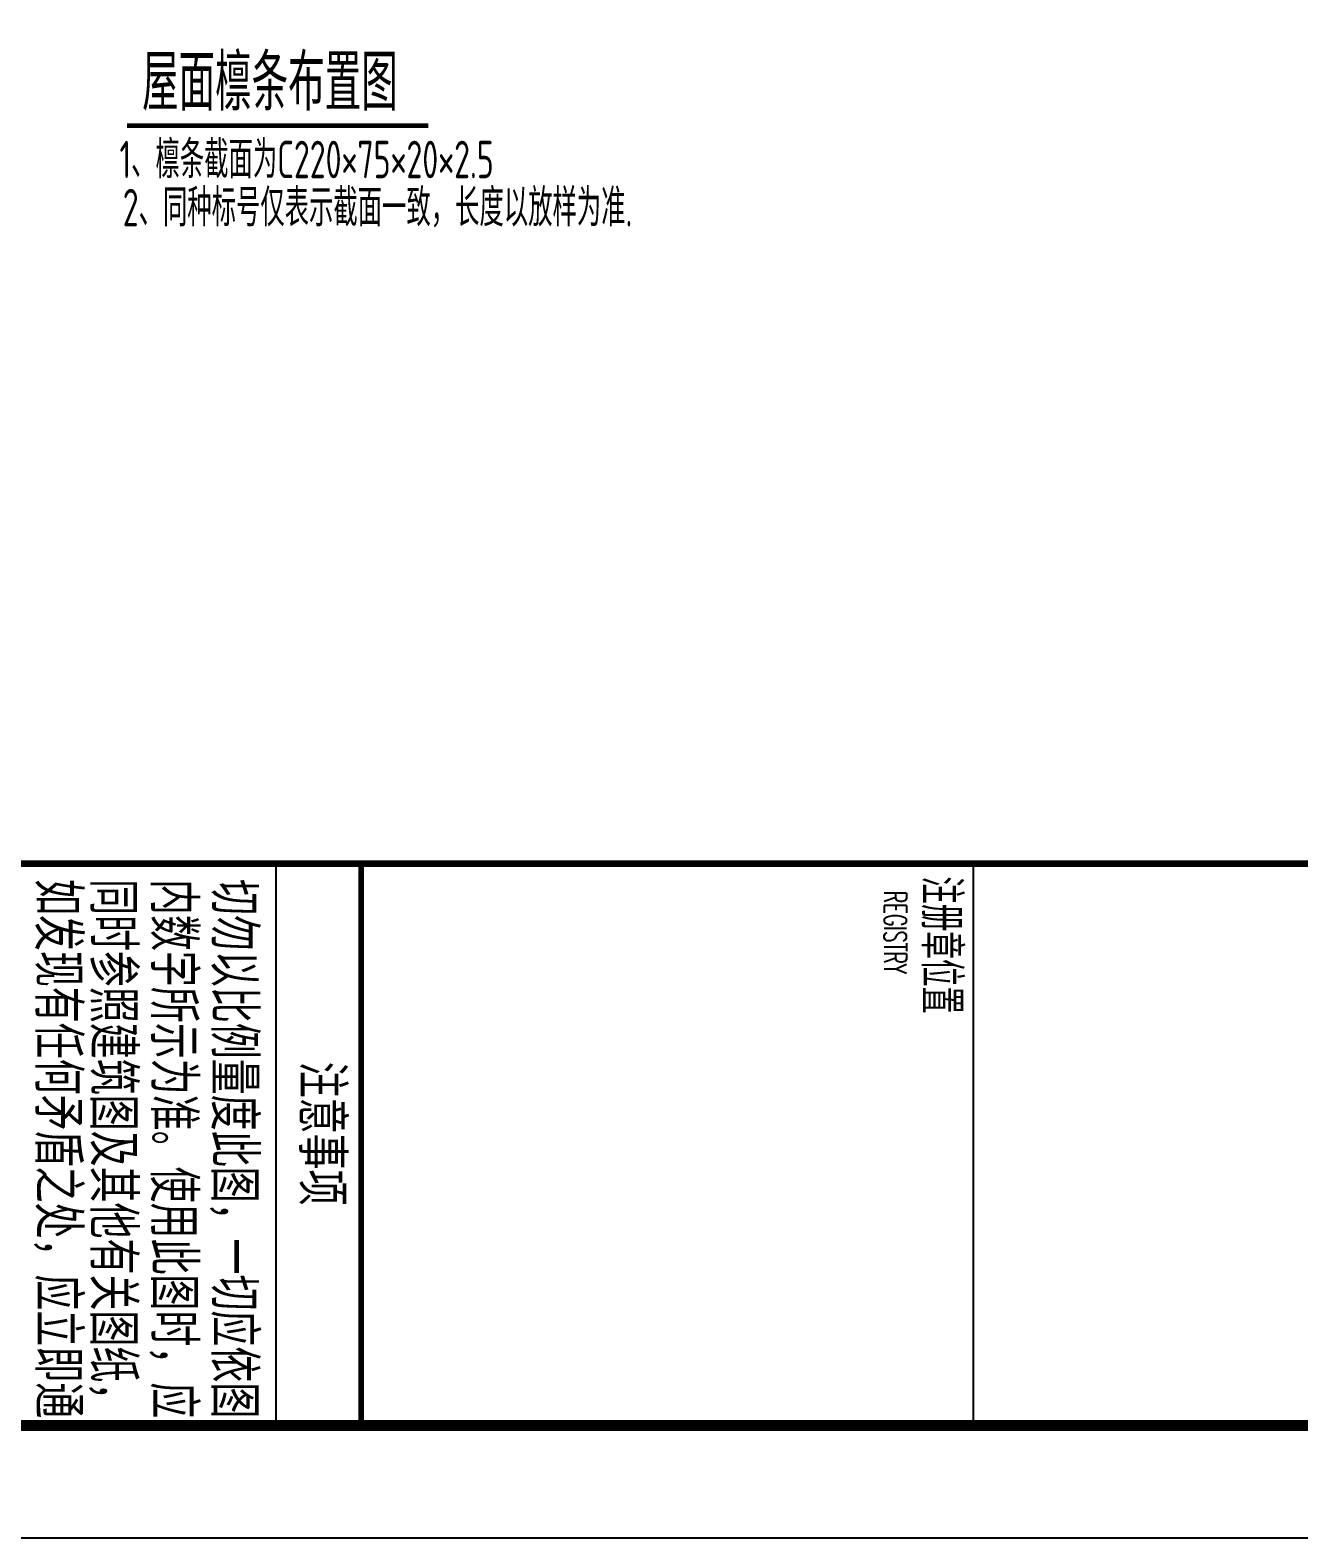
# Model space of a CAD drawing. Extents: x 14207793 to 14719554, y -1675802 to -1228715.
# Drawn here: x 14480730 to 14494280, y -1675802 to -1659699 of the extents above; entities that cross this region are included whole.
import ezdxf

# ---------------------------------------------------------------- set-up
doc = ezdxf.new("R2010")
doc.units = 0
doc.header["$LTSCALE"] = 500
doc.header["$MEASUREMENT"] = 0
doc.layers.get('0').update_dxf_attribs({"linetype": 'CONTINUOUS'})
for name, color, linetype in [('08', 3, 'CONTINUOUS'), ('DIM_SYMB', 3, 'CONTINUOUS'), ('PUB_TITLE', 4, 'CONTINUOUS'), ('SBEAMTAG', 7, 'CONTINUOUS'), ('WINDOW', 96, 'CONTINUOUS')]:
    doc.layers.add(name, color=color, linetype=linetype)
doc.styles.add('HZ', font='txt', dxfattribs={"width": 0.8, "bigfont": 'hztxt'})
doc.styles.add('LLC', font='romans', dxfattribs={"bigfont": 'hzdx'})
doc.styles.add('TSSD_REIN', font='Tssdeng.shx', dxfattribs={"width": 0.65, "bigfont": 'hztxt.shx'})

msp = doc.modelspace()

# ---------------------------------------------------------------- linework, layer by layer
at = {"color": 4}
msp.add_line((14490803.56, -1668602.5, 273.91), (14490803.56, -1674602.5, -519.18), dxfattribs=at)
at = {"color": 4, "const_width": 71.27}
msp.add_lwpolyline([(14477886.7, -1674602.5), (14477886.7, -1668602.5), (14506630, -1668602.5), (14506630, -1674602.5)], close=True, dxfattribs=at)
at = {"layer": 'DIM_SYMB', "const_width": 50}
msp.add_lwpolyline([(14481764.84, -1660720.61), (14484983.49, -1660720.61)], dxfattribs=at)
at = {"layer": 'PUB_TITLE'}
msp.add_line((14483358.05, -1674602.5, -1200), (14483358.05, -1668602.5), dxfattribs=at)
msp.add_lwpolyline([(14507830, -1675802.5), (14507830, -1533122.5), (14457430, -1533122.5), (14457430, -1675802.5)], close=True, dxfattribs=at)
at = {"layer": 'PUB_TITLE', "const_width": 120}
msp.add_lwpolyline([(14506630, -1674602.5), (14506630, -1536122.5), (14458630, -1536122.5), (14458630, -1674602.5)], close=True, dxfattribs=at)
at = {"layer": 'PUB_TITLE', "const_width": 60}
msp.add_lwpolyline([(14484266.41, -1674602.5), (14484266.41, -1668602.5)], dxfattribs=at)

# ---------------------------------------------------------------- texts
at = {"layer": '08', "color": 7, "style": 'TSSD_REIN', "width": 0.65}
msp.add_text('屋面檩条布置图', height=600, dxfattribs=at).set_placement((14481925.99, -1660558.63))
at = {"layer": 'PUB_TITLE', "style": 'HZ', "width": 0.8}
for s, p in [('如发现有任何矛盾之处，应立即通', (14480785.03, -1668765.47, 2288.68)), ('同时参照建筑图及其他有关图纸，', (14481373.03, -1668765.47, 2288.68)), ('内数字所示为准。使用此图时，应', (14482019.25, -1668765.47, 2288.68)), ('切勿以比例量度此图，一切应依图', (14482665.47, -1668765.47, 2288.68)), ('注意事项', (14483602.98, -1670717.03, -465.73))]:
    msp.add_text(s, height=480, rotation=270, dxfattribs=at).set_placement(p)
at = {"layer": 'SBEAMTAG', "color": 6, "style": 'TSSD_REIN', "width": 0.65}
for s, p in [('1、檩条截面为C220×75×20×2.5', (14481684.86, -1661280.28)), ('2、同种标号仅表示截面一致，长度以放样为准.', (14481719.49, -1661794.33))]:
    msp.add_text(s, height=400, dxfattribs=at).set_placement(p)
at = {"layer": 'WINDOW', "color": 4}
for s, height, style, width, p in [('注册章位置', 420, 'HZ', 0.7, (14490250.52, -1668736.89, -1280.5)), ('REGISTRY', 240, 'LLC', 0.6, (14489849.53, -1668893.68, -2480.5))]:
    msp.add_text(s, height=height, rotation=270, dxfattribs=dict(at, style=style, width=width)).set_placement(p)

doc.saveas('drawing.dxf')
